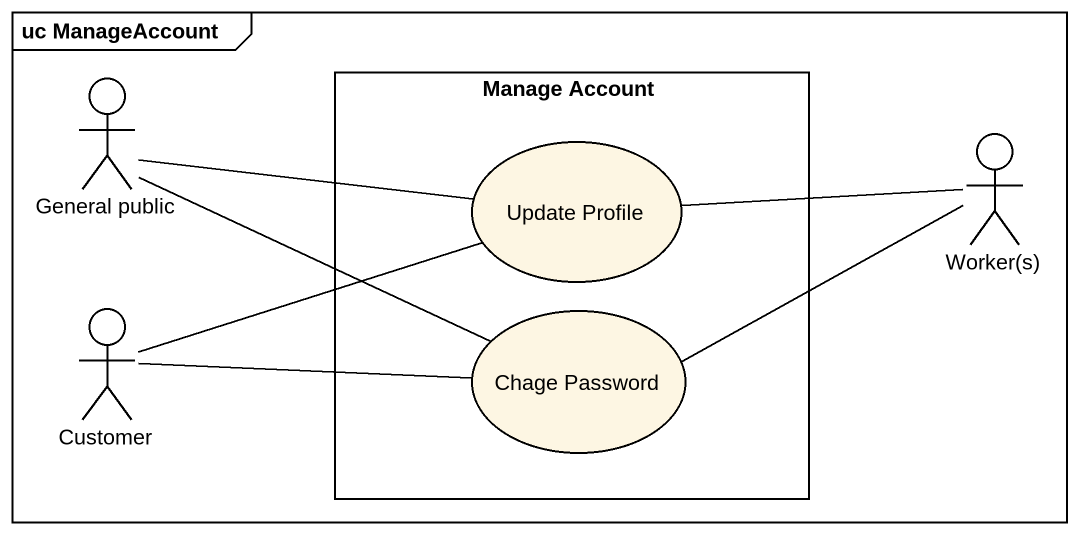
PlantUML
@startuml
mainframe uc ManageAccount
actor "General public" as General_public
rectangle "Manage Account" as Manage_Account {
  usecase "Update Profile" as Update_Profile
  usecase "Chage Password" as Chage_Password
}
actor "Worker(s)" as Worker_s
actor Customer
General_public -right- Update_Profile
General_public -right- Chage_Password
Worker_s -left- Update_Profile
Worker_s -left- Chage_Password
Customer -right- Update_Profile
Customer -right- Chage_Password
@enduml
